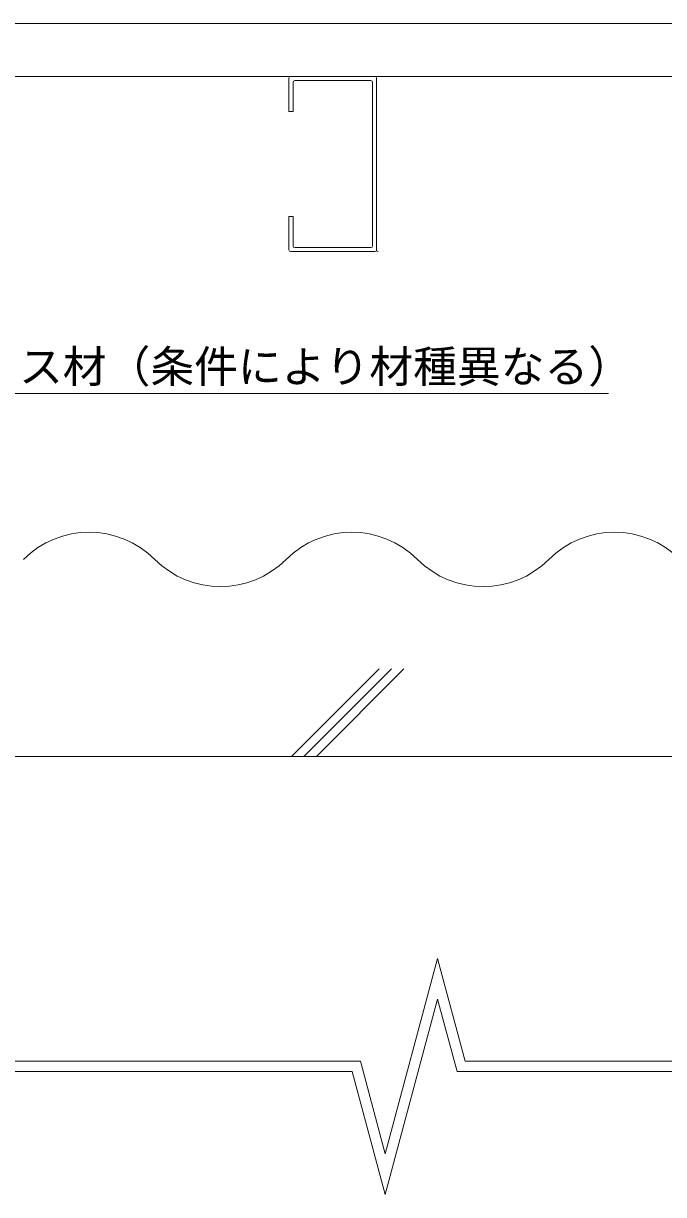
# Model space of a CAD drawing. Units: millimetres at full size, sheet at 1:10; details may follow other scales. Extents: x -2077 to 2023, y -1433 to 1417.
# Drawn here: x 233 to 599, y 749 to 1417 of the extents above; entities that cross this region are included whole.
import ezdxf
from ezdxf.enums import TextEntityAlignment as Align

# ---------------------------------------------------------------- set-up
doc = ezdxf.new("R2010")
doc.units = ezdxf.units.MM
doc.header["$LTSCALE"] = 10
for name, color, linetype, lineweight in [('1-0_断面', 7, 'Continuous', 9), ('1-1_寸法', 7, 'Continuous', 9), ('1-2_文字', 7, 'Continuous', 9), ('F-0_図枠', 7, 'Continuous', 9)]:
    doc.layers.add(name, color=color, linetype=linetype, lineweight=lineweight)
doc.styles.add('ＭＳ ゴシック', font='')
doc.styles.get('ＭＳ ゴシック').set_extended_font_data('MS Gothic')

msp = doc.modelspace()

# ---------------------------------------------------------------- linework, layer by layer
at = {"layer": '1-0_断面'}
for p, q in [((-116.22, 1386.9), (1870.19, 1386.9)), ((384.74, 1385.9), (384.74, 1366.9)), ((385.74, 1386.9), (433.74, 1386.9)), ((431.44, 1384.6), (388.04, 1384.6)), ((434.74, 1385.9), (434.74, 1287.9)), ((387.04, 1383.6), (387.04, 1366.9)), ((432.44, 1290.2), (432.44, 1383.6)), ((384.74, 1366.9), (387.04, 1366.9)), ((434.74, 1287.9), (434.74, 1356.9)), ((384.74, 1306.9), (387.04, 1306.9)), ((384.74, 1287.9), (384.74, 1306.9)), ((387.04, 1290.2), (387.04, 1306.9)), ((388.04, 1289.2), (431.44, 1289.2)), ((-73.06, 998.72), (1870.19, 998.72))]:
    msp.add_line(p, q, dxfattribs=at)
msp.add_lwpolyline([(385.74, 1286.9), (410.5, 1286.9), (433.74, 1286.9)], dxfattribs=at)
for centre, start, end in [((385.74, 1385.9), 90, 180), ((388.04, 1383.6), 90, 180), ((431.44, 1383.6), 0, 90), ((433.74, 1385.9), 0, 90), ((385.74, 1287.9), 180, 270), ((388.04, 1290.2), 180, 270), ((431.44, 1290.2), 270, 0), ((433.74, 1287.9), 270, 0), ((435.74, 1287.9), 180, 270)]:
    msp.add_arc(centre, 1, start, end, dxfattribs=at)
at = {"layer": '1-1_寸法'}
for p, q in [((386.22, 998.72), (436.22, 1048.72)), ((393.29, 998.72), (443.29, 1048.72)), ((400.36, 998.72), (450.36, 1048.72)), ((485.3, 824.72), (469.6, 883.31)), ((469.6, 860.13), (439.7, 748.54)), ((480.7, 818.72), (469.6, 860.13)), ((-73.06, 824.72), (425.5, 824.72)), ((485.3, 824.72), (1335.5, 824.72)), ((-73.06, 818.72), (420.9, 818.72)), ((420.9, 818.72), (439.7, 748.54)), ((480.7, 818.72), (1330.9, 818.72))]:
    msp.add_line(p, q, dxfattribs=at)
msp.add_lwpolyline([(469.6, 883.31), (439.7, 771.72), (425.5, 824.72)], dxfattribs=at)
for centre, start, end in [((270.6, 1073.66), 45, 135), ((420.6, 1073.66), 45, 135), ((570.6, 1073.66), 45, 135), ((345.6, 1148.66), 225, 315), ((495.6, 1148.66), 225, 315)]:
    msp.add_arc(centre, 53.03, start, end, dxfattribs=at)
at = {"layer": '1-2_文字'}
msp.add_line((155.99, 1205.86), (567.09, 1205.86), dxfattribs=at)
at = {"layer": 'F-0_図枠'}
msp.add_line((2022.57, 1417.18), (-2077.43, 1417.18), dxfattribs=at)

# ---------------------------------------------------------------- texts
at = {"layer": '1-2_文字', "style": 'ＭＳ ゴシック'}
msp.add_text('ブレース材（条件により材種異なる）', height=18.33, dxfattribs=at).set_placement((155.58, 1206.63), align=Align.BOTTOM_LEFT)

doc.saveas('drawing.dxf')
